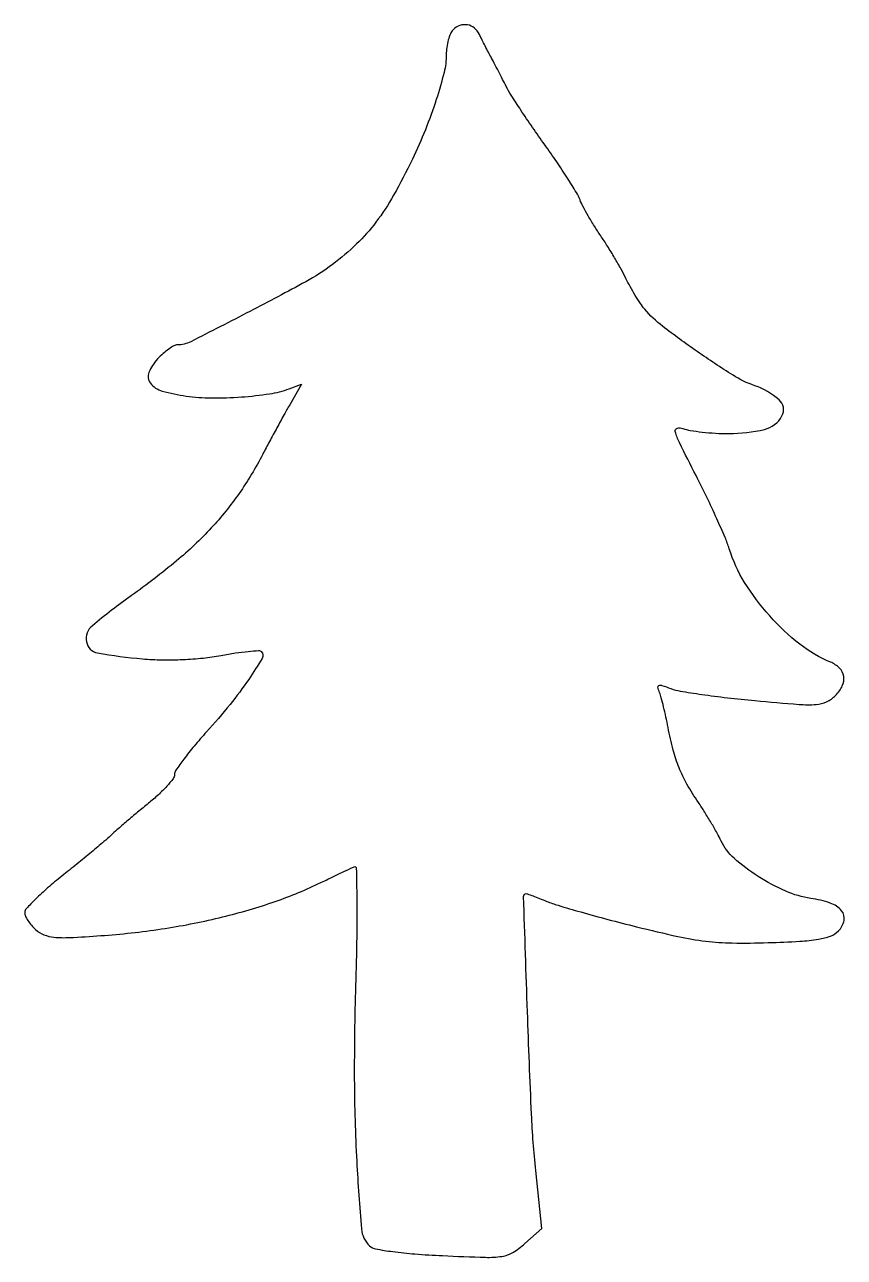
# Model space of a CAD drawing. Extents: x 0 to 148, y 0 to 223.
import ezdxf

# ---------------------------------------------------------------- set-up
doc = ezdxf.new("R2010")
doc.units = 0

msp = doc.modelspace()

# ---------------------------------------------------------------- linework, layer by layer
msp.add_lwpolyline([(77.229187, 221.829187, 0.095051), (76.756338, 221.131857, 0.034818), (76.361074, 220.002718, 0.032991), (76.090668, 218.676673, 0.033814), (76, 217.337513, -0.061451), (75.60692, 214.151251, -0.016863), (74.210469, 209.280595, -0.01677), (72.239055, 203.820258, -0.016731), (69.90469, 198.5, -0.016769), (66.506579, 191.980307, -0.033829), (63.324491, 187.140701, -0.038647), (59.82365, 183.201321, -0.030581), (55.485272, 179.503375, -0.036099), (50.675601, 176.403098, -0.005529), (40.61625, 171.046094, -0.002637), (29.927272, 165.575941, -0.11747), (27.509654, 165, 0.129381), (26.911972, 164.84271, 0.02677), (25.987367, 164.252423, 0.026475), (24.958286, 163.429303, 0.022258), (23.957778, 162.455057, 0.092866), (22.401641, 160.021849, 0.266027), (22.664338, 158.105352, 0.160705), (24.775294, 156.673906, 0.035637), (29.10658, 155.769052, 0.031644), (33.693577, 155.440806, 0.019823), (39.074015, 155.610177, 0.019676), (44.166226, 156.17494, 0.052028), (47.710601, 157.094195), (49.921202, 157.920539), (47.787182, 154.21027, 0.004182), (46.777764, 152.420797, 0.001887), (45.482339, 150.057721, 0.001868), (44.13327, 147.552343, 0.00255), (42.937619, 145.284101, -0.031787), (38.658447, 138.202742, -0.035312), (33.650078, 131.980276, -0.031908), (27.379428, 126.03589, -0.019151), (19.25, 119.770731, 0.019133), (12.205589, 114.342162, 0.268122), (11.144432, 111.45346, 0.314765), (13.14926, 109.434032, 0.023705), (21.230211, 108.363316, 0.017226), (24.78263, 108.185967, 0.01481), (28.523205, 108.239027, 0.015075), (32.16654, 108.508938, 0.020602), (35.422322, 108.985343, -0.009148), (38.018609, 109.426202, -0.013747), (40.298481, 109.706687, -0.008542), (42.18538, 109.85385, -0.21475), (42.659021, 109.674312, -0.34275), (42.812867, 108.449915, -0.015677), (40.399768, 104.658158, -0.020905), (37.027203, 100.127657, -0.013634), (32.782274, 95.178846, 0.00978), (30.567211, 92.636402, 0.013723), (28.698543, 90.276225, 0.009962), (27.251875, 88.259737, 0.151748), (27, 87.448939, -0.166528), (26.74975, 86.718402, -0.019487), (25.624443, 85.379745, -0.021661), (24.110672, 83.853547, -0.016125), (22.317251, 82.299772, 0.00324), (20.369085, 80.697906, 0.002986), (18.387821, 79.027051, 0.002981), (16.639921, 77.516943, 0.009893), (15.516241, 76.494444, -0.013355), (14.293708, 75.397365, -0.002674), (12.05239, 73.512172, -0.002825), (9.419023, 71.346228, -0.002633), (6.69899, 69.158341, 0.010723), (4.132408, 67.024587, 0.015536), (1.967828, 65.023837, 0.011098), (0.284779, 63.293155, 0.189535), (0, 62.568884, 0.109199), (0.133977, 61.962745, 0.035206), (0.582102, 61.152985, 0.03319), (1.223271, 60.295755, 0.031682), (1.981623, 59.516631, 0.088426), (3.465863, 58.587802, 0.072637), (5.285611, 58.146802, 0.03552), (8.131506, 58.084954, 0.005578), (13.731623, 58.423817, 0.019234), (24.669952, 59.632527, 0.021537), (35.073229, 61.650405, 0.022862), (44.624853, 64.400835, 0.030316), (53, 67.811202, -0.000327), (55.172519, 68.851708, -0.000434), (57.149991, 69.7951, -0.000307), (58.809473, 70.583773, -0.004371), (59.404226, 70.859639, -0.538189), (59.782649, 70.621382, -0.002476), (59.874204, 65.066827, -0.007018), (59.856989, 58.199764, -0.003363), (59.651837, 49.384742, 0.008477), (59.431706, 32.504754, 0.012562), (59.861252, 17.715273, 0.007832), (60.714865, 5.509508, 0.185311), (62.195714, 2.459116, 0.143291), (63.275894, 1.913491, 0.012428), (66.35151, 1.422704, 0.014265), (70.359172, 1.000933, 0.007661), (75.322272, 0.697786, 0.003603), (83.08406, 0.399, 0.044309), (86.039938, 0.56853, 0.099154), (88.012474, 1.274094, 0.047044), (90.194422, 2.882408), (93.2443, 5.607474), (92.146879, 16.053737, -0.014778), (91.38203, 26.216859, -0.002829), (90.643706, 44.709537, -0.000299), (89.944141, 65.49191, -0.423927), (90.43571, 66, -0.087807), (90.661108, 65.960109, -0.002151), (91.652301, 65.593084, -0.004603), (92.812511, 65.145565, -0.003108), (94.127876, 64.614755, 0.024616), (96.154695, 63.896532, 0.003756), (100.270775, 62.695902, 0.004195), (105.15494, 61.355127, 0.003625), (110.30455, 60.027727, 0.00732), (117.779385, 58.274498, 0.023889), (122.788749, 57.425034, 0.026725), (127.555721, 57.106264, 0.011053), (134.021348, 57.162972, 0.006168), (139.763734, 57.411264, 0.027267), (143.126453, 57.782894, 0.048016), (145.282608, 58.357742, 0.107816), (146.699848, 59.268764, 0.144714), (147.726099, 61.159625, 0.231858), (147.288086, 62.905269, 0.135444), (145.238569, 64.307536, 0.047043), (141.726828, 65.154915, -0.067878), (137.224834, 66.441222, -0.038893), (132.236287, 69.112314, -0.038964), (127.906943, 72.384663, -0.100992), (125.568408, 75.497085, 0.015536), (124.829956, 76.93606, 0.006872), (123.770336, 78.791246, 0.006794), (122.592919, 80.727789, 0.009091), (121.469502, 82.449804, -0.019708), (119.402328, 85.770413, -0.03341), (117.976741, 88.71698, -0.032128), (116.92109, 91.906939, -0.016685), (115.997273, 96, 0.006595), (115.618261, 97.852541, 0.006561), (115.189901, 99.697665, 0.00645), (114.773643, 101.300162, 0.025413), (114.455001, 102.268647, -0.036557), (114.162545, 103.229061, -0.377571), (114.345388, 103.564122, -0.169419), (114.898998, 103.57163, -0.010308), (116.482124, 103.006796, 0.049339), (118.189929, 102.543835, 0.005908), (122.058568, 101.94208, 0.006993), (126.687466, 101.343931, 0.005695), (131.659652, 100.829312, 0.00306), (139.598851, 100.147866, 0.035832), (142.704369, 100.123427, 0.095136), (144.570252, 100.60676, 0.085767), (146.202329, 101.757885, 0.086806), (147.408225, 103.475123, 0.149203), (147.654994, 105.191152, 0.158092), (146.902571, 106.683528, 0.100694), (145.272166, 107.774025, -0.069601), (139.757737, 110.988594, -0.043916), (134.32033, 116.1003, -0.043553), (129.796674, 122.157854, -0.063008), (127.023869, 128.227244, 0.025204), (126.278156, 130.250743, 0.005563), (124.787976, 133.636599, 0.005772), (122.974804, 137.5154, 0.005527), (121.046806, 141.408068, -0.002577), (118.048522, 147.372939, -0.047523), (117.292638, 149.347264, -0.406186), (117.630947, 149.965082, -0.166893), (118.681947, 149.930824, 0.049003), (120.004937, 149.571228, 0.013855), (122.121859, 149.27343, 0.013821), (124.544973, 149.068407, 0.014193), (126.954316, 149, 0.058194), (133.365707, 149.748751, 0.214027), (136.529092, 152.174644, 0.350973), (135.99409, 155.111589, 0.09585), (131.618612, 157.642509, -0.057196), (127.702207, 159.522585, -0.011517), (121.247799, 163.796315, -0.011639), (114.993171, 168.3679, -0.055115), (111.794689, 171.435837, -0.02556), (111.014783, 172.472472, -0.011135), (110.082501, 173.921777, -0.010985), (109.158188, 175.508826, -0.014385), (108.388209, 177, 0.014484), (107.542313, 178.637407, 0.006879), (106.36363, 180.698087, 0.006811), (105.071221, 182.820575, 0.009592), (103.857346, 184.674339, -0.009994), (102.701154, 186.44311, -0.0092), (101.583277, 188.305629, -0.009236), (100.648178, 190.002398, -0.029844), (100.117001, 191.174339, 0.044462), (99.468828, 192.500064, 0.006453), (97.880285, 195.053562, 0.007265), (95.914302, 198.028597, 0.006164), (93.753882, 201.114383, -0.004808), (91.552089, 204.24118, -0.005149), (89.461246, 207.339691, -0.004895), (87.718683, 210.037392, -0.024048), (86.824861, 211.614383, 0.001724), (86.169635, 212.901086, 0.001114), (85.402457, 214.386725, 0.001119), (84.64605, 215.835597, 0.002115), (84.028538, 217, -0.002724), (83.464299, 218.067091, -0.002275), (82.876453, 219.20625, -0.002296), (82.348232, 220.253239, -0.006268), (81.987391, 221, 0.111146), (81.094098, 222.153441, 0.130206), (79.840411, 222.730665, 0.130012), (78.463916, 222.611937, 0.110644)], format="xyb", close=True)

doc.saveas('drawing.dxf')
